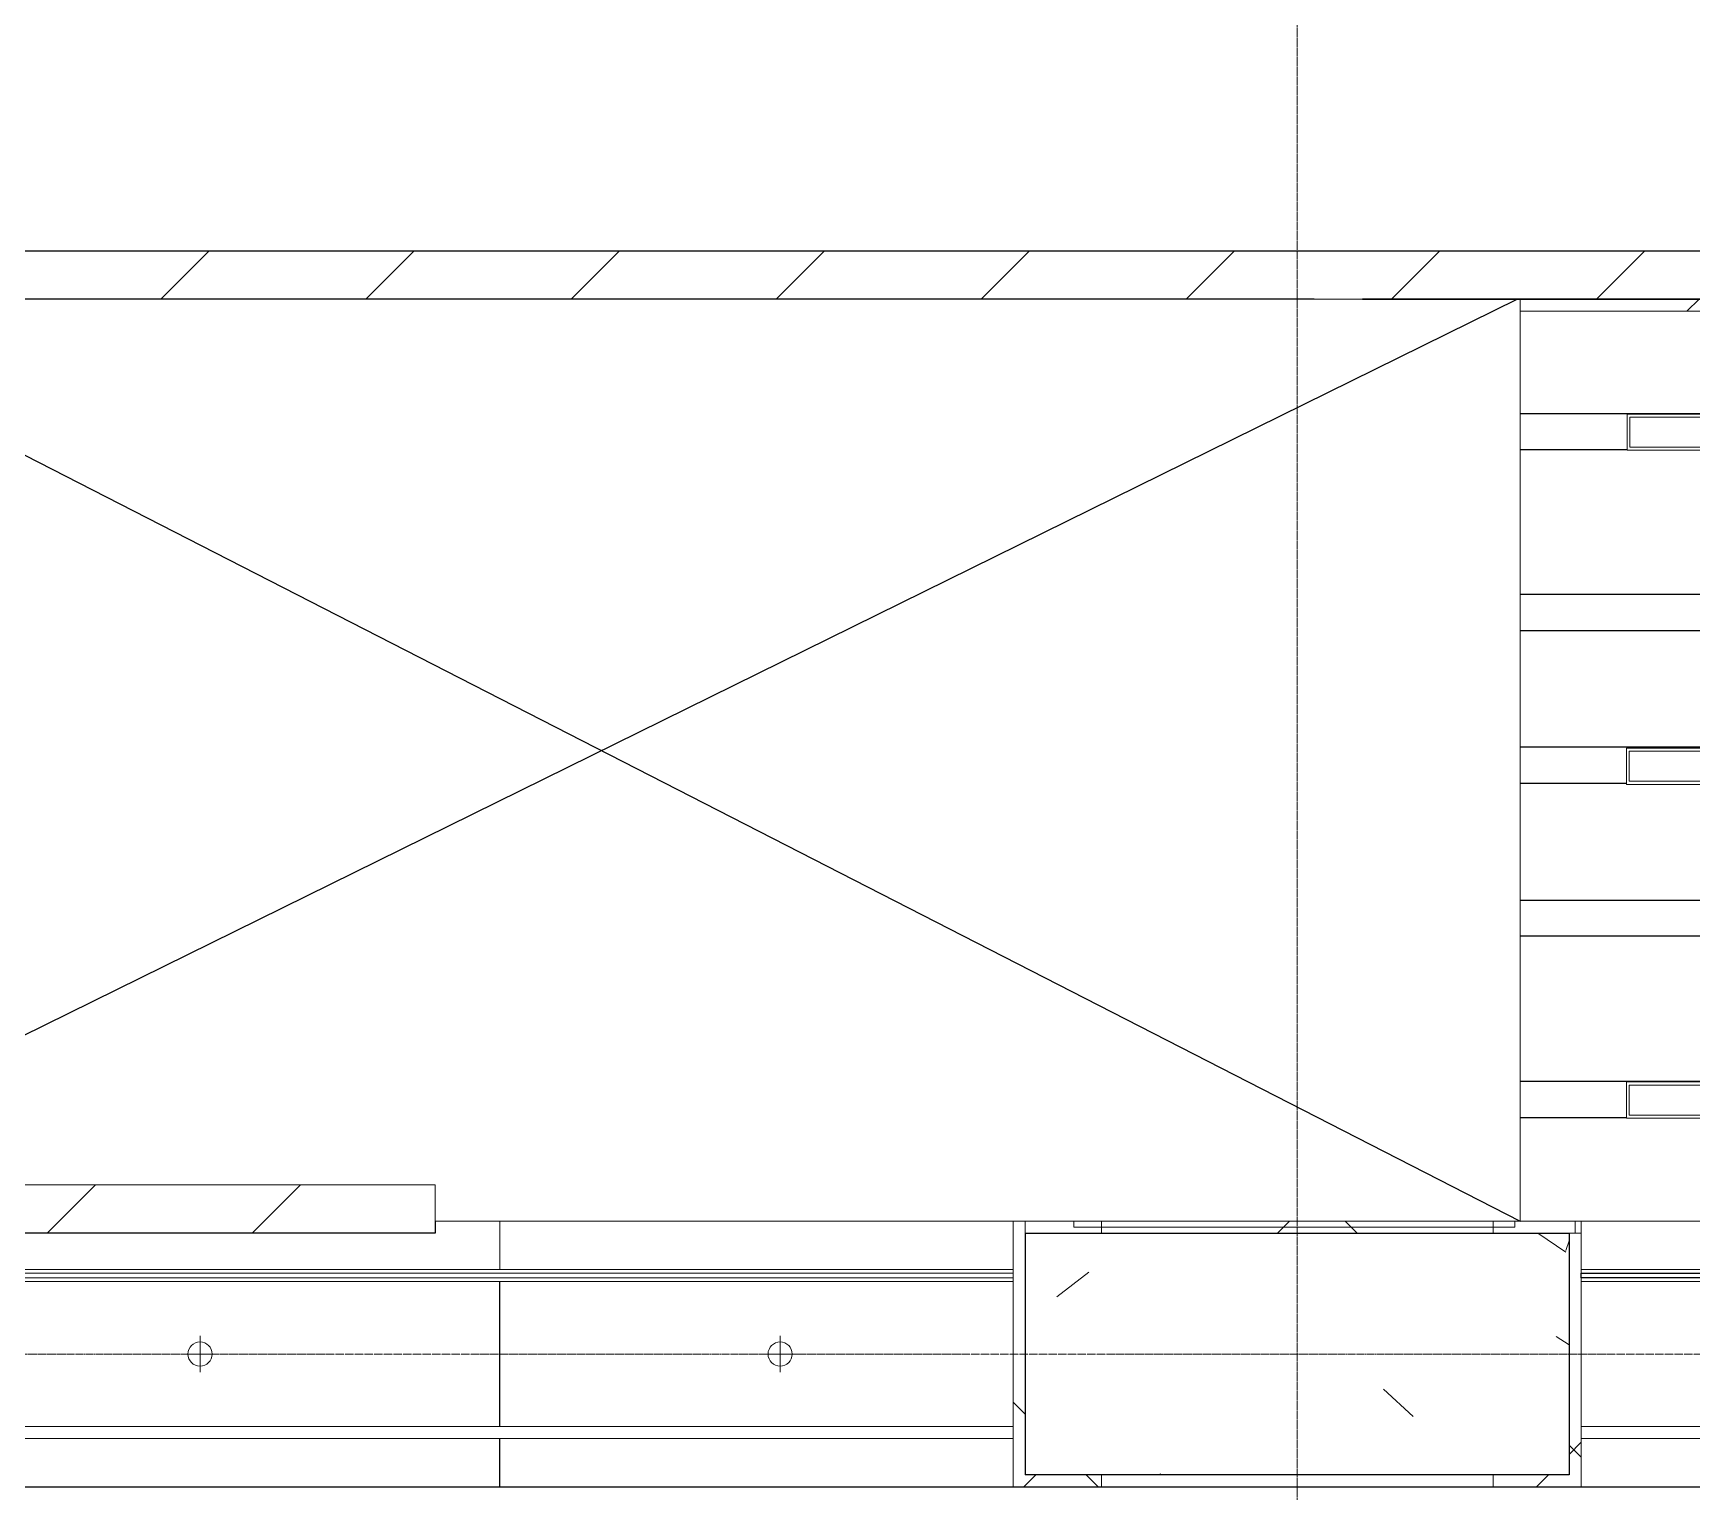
# Model space of a CAD drawing. Header units: millimetres. Extents: x -962357 to -591296, y -195428 to 59420.
# Drawn here: x -841110 to -834248, y 3010 to 9046 of the extents above; entities that cross this region are included whole.
import ezdxf

# ---------------------------------------------------------------- set-up
doc = ezdxf.new("R2010")
doc.units = ezdxf.units.MM
doc.linetypes.add('DPA_Grid _ Level 100', pattern=[10, 5.5, -1.6, 1.3, -1.6])
doc.layers.add('001 - ASCESSORIES', color=251, linetype='Continuous')
for name, color, linetype, lineweight in [('_ _ A-DETL-OPENING', 1, 'Continuous', 25), ('A-CLNG', 2, 'Continuous', 9), ('A-CLNG-PATT', 2, 'Continuous', 9), ('A-COLS', 5, 'Continuous', 25), ('A-COLS-E', 1, 'Continuous', 9), ('A-DETL', 1, 'Continuous', 25), ('A-DETL-GENF', 2, 'Continuous', 9), ('A-FLOR-E', 2, 'Continuous', 9), ('A-GLAZ-CURT', 2, 'Continuous', 9), ('A-WALL', 5, 'Continuous', 9), ('A-WALL-FNSH', 2, 'Continuous', 9), ('A-WALL-PATT', 1, 'Continuous', 9), ('E-LITE-EQPM', 2, 'Continuous', 9), ('I-WALL-E', 2, 'Continuous', 9), ('S-GRID', 251, 'Continuous', 9), ('WALL-E', 2, 'Continuous', 9)]:
    doc.layers.add(name, color=color, linetype=linetype, lineweight=lineweight)
pattern_1 = [(45, (2.4, 1), (-424.26407, 424.26407), [])]
pattern_2 = [(45, (2.4, 1), (-1060.6602, 1060.6602), []), (135, (2.4, 1), (-1060.6602, -1060.6602), [])]

# ---------------------------------------------------------------- blocks, each defined once
blk = doc.blocks.new('Ceilings 41 - Ceilings 41-4377374-4180-01 LOWER PLATFORM LEVEL - REFLECTED CEILING PLAN')
at = {"layer": 'A-CLNG'}
for p, q in [((-834957.9, 4079), (-837007.4, 4079)), ((-837007.4, 4079), (-834707.3, 4079)), ((-834707.3, 4079), (-834957.9, 4079))]:
    blk.add_line(p, q, dxfattribs=at)
blk = doc.blocks.new('System Panel - DPA-AR_Metal Ceiling Rectangular Panel-V23-4180-01 LOWER PLATFORM LEVEL - REFLECTED CEILING PLAN')
at = {"layer": 'A-GLAZ-CURT'}
for p, q in [((-814257.4, 4129), (-816382.4, 4129)), ((-816382.4, 4129), (-816382.4, 3929)), ((-816382.4, 3929), (-816382.4, 4129)), ((-816382.4, 4129), (-814257.4, 4129)), ((-814257.4, 3929), (-814257.4, 4129)), ((-814257.4, 4129), (-814257.4, 3929)), ((-816382.4, 3929), (-814257.4, 3929)), ((-814257.4, 3929), (-816382.4, 3929))]:
    blk.add_line(p, q, dxfattribs=at)
blk = doc.blocks.new('System Panel - DPA-AR_Metal Ceiling Rectangular Panel-V25-4180-01 LOWER PLATFORM LEVEL - REFLECTED CEILING PLAN')
at = {"layer": 'A-GLAZ-CURT'}
for p, q in [((-814257.4, 3879), (-816382.4, 3879)), ((-816382.4, 3879), (-816382.4, 3279)), ((-816382.4, 3279), (-816382.4, 3879)), ((-816382.4, 3879), (-814257.4, 3879)), ((-814257.4, 3279), (-814257.4, 3879)), ((-814257.4, 3879), (-814257.4, 3279)), ((-816382.4, 3279), (-814257.4, 3279)), ((-814257.4, 3279), (-816382.4, 3279))]:
    blk.add_line(p, q, dxfattribs=at)
blk = doc.blocks.new('System Panel - DPA-AR_Metal Ceiling Rectangular Panel-V32-4180-01 LOWER PLATFORM LEVEL - REFLECTED CEILING PLAN')
at = {"layer": 'A-GLAZ-CURT'}
for p, q in [((-839182.3, 4129), (-839448.9, 4129)), ((-839448.9, 4129), (-839182.3, 4129)), ((-839182.3, 3929), (-839182.3, 4129)), ((-839182.3, 4129), (-839182.3, 3929)), ((-841582.3, 4079), (-841582.3, 3929)), ((-841582.3, 3929), (-841582.3, 4079)), ((-841582.3, 3929), (-839182.3, 3929)), ((-839182.3, 3929), (-841582.3, 3929))]:
    blk.add_line(p, q, dxfattribs=at)
blk = doc.blocks.new('System Panel - DPA-AR_Metal Ceiling Rectangular Panel-V33-4180-01 LOWER PLATFORM LEVEL - REFLECTED CEILING PLAN')
at = {"layer": 'A-GLAZ-CURT'}
for p, q in [((-837057.3, 4129), (-839182.3, 4129)), ((-839182.3, 4129), (-839182.3, 3929)), ((-839182.3, 3929), (-839182.3, 4129)), ((-839182.3, 4129), (-837057.3, 4129)), ((-839182.3, 3929), (-837057.4, 3929)), ((-837057.4, 3929), (-839182.3, 3929))]:
    blk.add_line(p, q, dxfattribs=at)
blk = doc.blocks.new('System Panel - DPA-AR_Metal Ceiling Rectangular Panel-13139259-4180-01 LOWER PLATFORM LEVEL - REFLECTED CEILING PLAN')
at = {"layer": 'A-GLAZ-CURT'}
for p, q in [((-741107.4, 4129), (-743507.4, 4129)), ((-743507.4, 4129), (-743507.4, 3929)), ((-743507.4, 3929), (-743507.4, 4129)), ((-743507.4, 4129), (-741107.4, 4129)), ((-741107.4, 3929), (-741107.4, 4129)), ((-741107.4, 4129), (-741107.4, 3929)), ((-743507.4, 3929), (-741107.4, 3929)), ((-741107.4, 3929), (-743507.4, 3929))]:
    blk.add_line(p, q, dxfattribs=at)
blk = doc.blocks.new('System Panel - DPA-AR_Metal Ceiling Rectangular Panel-V34-4180-01 LOWER PLATFORM LEVEL - REFLECTED CEILING PLAN')
at = {"layer": 'A-GLAZ-CURT'}
for p, q in [((-837057.4, 3229), (-839182.3, 3229)), ((-839182.3, 3229), (-839182.3, 3029)), ((-839182.3, 3029), (-839182.3, 3229)), ((-839182.3, 3229), (-837057.4, 3229)), ((-839182.3, 3029), (-837057.3, 3029)), ((-837057.3, 3029), (-839182.3, 3029))]:
    blk.add_line(p, q, dxfattribs=at)
blk = doc.blocks.new('System Panel - DPA-AR_Metal Ceiling Rectangular Panel-13139299-4180-01 LOWER PLATFORM LEVEL - REFLECTED CEILING PLAN')
at = {"layer": 'A-GLAZ-CURT'}
for p, q in [((-818782.4, 3879), (-821182.4, 3879)), ((-821182.4, 3879), (-821182.4, 3279)), ((-821182.4, 3279), (-821182.4, 3879)), ((-821182.4, 3879), (-818782.4, 3879)), ((-818782.4, 3279), (-818782.4, 3879)), ((-818782.4, 3879), (-818782.4, 3279)), ((-821182.4, 3279), (-818782.4, 3279)), ((-818782.4, 3279), (-821182.4, 3279))]:
    blk.add_line(p, q, dxfattribs=at)
blk = doc.blocks.new('System Panel - DPA-AR_Metal Ceiling Rectangular Panel-V36-4180-01 LOWER PLATFORM LEVEL - REFLECTED CEILING PLAN')
at = {"layer": 'A-GLAZ-CURT'}
for p, q in [((-837057.4, 3879), (-839182.3, 3879)), ((-839182.3, 3879), (-839182.3, 3279)), ((-839182.3, 3279), (-839182.3, 3879)), ((-839182.3, 3879), (-837057.4, 3879)), ((-839182.3, 3279), (-837057.4, 3279)), ((-837057.4, 3279), (-839182.3, 3279))]:
    blk.add_line(p, q, dxfattribs=at)
blk = doc.blocks.new('*U403')
at = {"layer": 'A-CLNG'}
for p, q in [((-88280.3, 4365), (-90278.3, 4365)), ((-90278.3, 4365), (-88280.3, 4365)), ((-90278.3, 550), (-90278.3, 4315)), ((-90278.3, 4315), (-90278.3, 550)), ((-90278.3, 4315), (-90278.3, 550)), ((-90278.3, 550), (-90278.3, 4315)), ((-92692.3, 550), (-92125, 550)), ((-92125, 550), (-92692.3, 550)), ((-90300, 550), (-90278.3, 550)), ((-90278.3, 550), (-90300, 550))]:
    blk.add_line(p, q, dxfattribs=at)
blk.add_blockref('Ceilings 41 - Ceilings 41-4377374-4180-01 LOWER PLATFORM LEVEL - REFLECTED CEILING PLAN', (744682.4, -3579), dxfattribs=at)
at = {"layer": 'A-GLAZ-CURT'}
for name, p in [('System Panel - DPA-AR_Metal Ceiling Rectangular Panel-V32-4180-01 LOWER PLATFORM LEVEL - REFLECTED CEILING PLAN', (744682.4, -3579)), ('System Panel - DPA-AR_Metal Ceiling Rectangular Panel-V33-4180-01 LOWER PLATFORM LEVEL - REFLECTED CEILING PLAN', (744682.4, -3579)), ('System Panel - DPA-AR_Metal Ceiling Rectangular Panel-V23-4180-01 LOWER PLATFORM LEVEL - REFLECTED CEILING PLAN', (726357.4, -3579)), ('System Panel - DPA-AR_Metal Ceiling Rectangular Panel-13139299-4180-01 LOWER PLATFORM LEVEL - REFLECTED CEILING PLAN', (724282.4, -3579)), ('System Panel - DPA-AR_Metal Ceiling Rectangular Panel-V36-4180-01 LOWER PLATFORM LEVEL - REFLECTED CEILING PLAN', (744682.4, -3579)), ('System Panel - DPA-AR_Metal Ceiling Rectangular Panel-V25-4180-01 LOWER PLATFORM LEVEL - REFLECTED CEILING PLAN', (726357.4, -3579)), ('System Panel - DPA-AR_Metal Ceiling Rectangular Panel-13139259-4180-01 LOWER PLATFORM LEVEL - REFLECTED CEILING PLAN', (646607.4, -4479)), ('System Panel - DPA-AR_Metal Ceiling Rectangular Panel-V34-4180-01 LOWER PLATFORM LEVEL - REFLECTED CEILING PLAN', (744682.4, -3579)), ('System Panel - DPA-AR_Metal Ceiling Rectangular Panel-V23-4180-01 LOWER PLATFORM LEVEL - REFLECTED CEILING PLAN', (726357.4, -4479))]:
    blk.add_blockref(name, p, dxfattribs=at)
blk = doc.blocks.new('*U5836')
blk.add_lwpolyline([(-107450, -550), (27650, -550), (27650, -3480), (-107450, -3480)], close=True)
at = {"layer": '001 - ASCESSORIES'}
blk.add_lwpolyline([(-90025, 335), (-87645, 335), (-87645, 4315), (-87625, 4315), (-87625, 315), (-90025, 315)], close=True, dxfattribs=at)
blk = doc.blocks.new('LGF_DL_SAA_LowPower_DL1a - LGF_DL_SAA_LowPower_DL1a-8832329-4180-01 LOWER PLATFORM LEVEL - REFLECTED CEILING PLAN')
at = {"layer": 'A-DETL-GENF'}
for p, q in [((0, 75), (0, -75)), ((72.5, 0), (-72.5, 0))]:
    blk.add_line(p, q, dxfattribs=at)
blk.add_circle((0, 0), 50, dxfattribs=at)
blk = doc.blocks.new('L1_1_FLUORESCENT W DISFUSSER - 1195L x 595W x 85H - 36W-17030651-4180-01 LOWER PLATFORM LEVEL - REFLECTED CEILING PLAN')
at = {"layer": 'E-LITE-EQPM'}
for p, q in [((-834520.2, 5936.4), (-834520.2, 6086.4)), ((-834520.2, 6086.4), (-833431.6, 6086.4)), ((-834520.2, 6086.4), (-834514.3, 6086.4)), ((-834520.2, 6086.4), (-834520.2, 5936.4)), ((-833431.6, 6086.4), (-834520.2, 6086.4)), ((-834509.2, 5949.1), (-834509.2, 6073.7)), ((-834509.2, 6073.7), (-833442.6, 6073.7)), ((-833442.6, 6073.7), (-834509.2, 6073.7)), ((-834509.2, 6073.7), (-834509.2, 5949.1)), ((-834509.2, 6073.7), (-834503.3, 6073.7)), ((-834509.2, 6073.7), (-834509.2, 5949.1)), ((-833442.6, 6073.7), (-834509.2, 6073.7)), ((-833442.6, 6073.7), (-834506, 6073.7)), ((-833442.6, 6073.7), (-833442.6, 5949.1)), ((-833442.6, 5949.1), (-833442.6, 6073.7)), ((-833442.6, 5949.1), (-833442.6, 6073.7)), ((-833431.6, 6086.4), (-833431.6, 5936.4)), ((-833425.7, 6086.4), (-833431.6, 6086.4)), ((-833431.6, 5936.4), (-833431.6, 6086.4)), ((-833431.6, 5936.4), (-834520.2, 5936.4)), ((-834520.2, 5936.4), (-834514.3, 5936.4)), ((-834520.2, 5936.4), (-833431.6, 5936.4)), ((-833442.6, 5949.1), (-834509.2, 5949.1)), ((-834509.2, 5949.1), (-833442.6, 5949.1)), ((-834509.2, 5949.1), (-834503.3, 5949.1)), ((-834509.2, 5949.1), (-833442.6, 5949.1)), ((-834506, 5949.1), (-833442.6, 5949.1)), ((-833431.6, 5936.4), (-833425.7, 5936.4))]:
    blk.add_line(p, q, dxfattribs=at)
blk = doc.blocks.new('L1_1_FLUORESCENT W DISFUSSER - 1195L x 595W x 85H - 36W-V107-4180-01 LOWER PLATFORM LEVEL - REFLECTED CEILING PLAN')
at = {"layer": 'E-LITE-EQPM'}
for p, q in [((-834517, 7319), (-834517, 7469)), ((-834517, 7469), (-833428.4, 7469)), ((-834517, 7469), (-834517, 7319)), ((-833428.4, 7469), (-834517, 7469)), ((-834506, 7331.7), (-834506, 7456.3)), ((-834506, 7456.3), (-833439.4, 7456.3)), ((-833439.4, 7456.3), (-834506, 7456.3)), ((-834506, 7456.3), (-834506, 7331.7)), ((-834506, 7456.3), (-834506, 7331.7)), ((-833439.4, 7456.3), (-834506, 7456.3)), ((-833439.4, 7456.3), (-834502.8, 7456.3)), ((-833439.4, 7456.3), (-833439.4, 7331.7)), ((-833439.4, 7331.7), (-833439.4, 7456.3)), ((-833439.4, 7331.7), (-833439.4, 7456.3)), ((-833428.4, 7469), (-833428.4, 7319)), ((-833428.4, 7319), (-833428.4, 7469)), ((-833428.4, 7319), (-834517, 7319)), ((-834517, 7319), (-833428.4, 7319)), ((-833439.4, 7331.7), (-834506, 7331.7)), ((-834506, 7331.7), (-833439.4, 7331.7)), ((-834506, 7331.7), (-833439.4, 7331.7)), ((-834502.8, 7331.7), (-833439.4, 7331.7))]:
    blk.add_line(p, q, dxfattribs=at)
blk = doc.blocks.new('C-1-PP19-AR-4180-01-B_20250908-040939_EXDOWNLIGHT')
at = {"layer": 'E-LITE-EQPM'}
for name, p in [('L1_1_FLUORESCENT W DISFUSSER - 1195L x 595W x 85H - 36W-V107-4180-01 LOWER PLATFORM LEVEL - REFLECTED CEILING PLAN', (744682.4, -3579)), ('L1_1_FLUORESCENT W DISFUSSER - 1195L x 595W x 85H - 36W-17030651-4180-01 LOWER PLATFORM LEVEL - REFLECTED CEILING PLAN', (744682.4, -3579)), ('L1_1_FLUORESCENT W DISFUSSER - 1195L x 595W x 85H - 36W-17030651-4180-01 LOWER PLATFORM LEVEL - REFLECTED CEILING PLAN', (744682.4, -4960.4))]:
    blk.add_blockref(name, p, dxfattribs=at)
at = {"layer": 'E-LITE-EQPM', "extrusion": (0, 0, -1), "rotation": 180}
for p in [(95739.5, 0), (93339.5, 0)]:
    blk.add_blockref('LGF_DL_SAA_LowPower_DL1a - LGF_DL_SAA_LowPower_DL1a-8832329-4180-01 LOWER PLATFORM LEVEL - REFLECTED CEILING PLAN', p, dxfattribs=at)

msp = doc.modelspace()

# ---------------------------------------------------------------- hatches: boundary and pattern name
at = {"layer": 'A-CLNG-PATT', "lineweight": 25}
h = msp.add_hatch(dxfattribs=at)
h.set_pattern_fill('FP_12', color=256, style=0, pattern_type=2)
h.set_pattern_definition([(180, (-614719, 5306), (-5e-13, -4414), [3117.69, 0]), (0, (-617836.7, 4706), (0, -4414), [3117.69, 0]), (90, (-614719, 3806), (3117.69, -2e-13), [4414, 0]), (90, (-617836.7, 3806), (3117.69, -2e-13), [4414, 0]), (180, (-614719, 5938), (-5e-13, -4414), [3117.69, 0]), (0, (-617836.7, 5456), (0, -4414), [3117.69, 0]), (180, (-614719, 6088), (-5e-13, -4414), [3117.69, 0]), (0, (-617836.7, 3956), (0, -4414), [3117.69, 0]), (0, (-617836.7, 4556), (0, -4414), [3117.69, 0]), (180, (-614719, 6570), (-5e-13, -4414), [3117.69, 0]), (180, (-614719, 6720), (-5e-13, -4414), [3117.69, 0]), (180, (-614719, 8070), (-5e-13, -4414), [3117.69, 0]), (0, (-617836.7, 7470), (0, -4414), [3117.69, 0]), (0, (-617836.7, 7320), (0, -4414), [3117.69, 0])])
h.paths.add_polyline_path([(-834705, 4129.8), (-832960.3, 4130), (-832960.3, 7895), (-834958.3, 7895), (-834958.3, 4130), (-834705, 4130)])
h.paths.add_polyline_path([(-833423.3, 4556), (-834517.8, 4556), (-834517.8, 4706), (-833423.3, 4706), (-833423.3, 4568.7)])
h.paths.add_polyline_path([(-834517.8, 5937.3), (-834517.8, 6087.3), (-833423.3, 6087.3), (-833423.3, 5937.3), (-834506.8, 5937.3)])
h.paths.add_polyline_path([(-833438, 7320), (-834514.6, 7320), (-834514.6, 7470), (-833420.9, 7470), (-833426, 7320), (-833437, 7320)])
at = {"layer": 'A-COLS-E'}
h = msp.add_hatch(dxfattribs=at)
h.set_pattern_fill('FP_1', color=256, style=0, pattern_type=2)
h.set_pattern_definition([(50, (2.4, 1), (3643.682, -318.781), [381, -4191]), (355, (2.4, 1), (-704.856, 3821.136), [304.8, -3352.8]), (100.451, (306, -25.6), (2938.852, 3502.332), [323.8, -3561.801]), (46.184, (2.4, 1017), (5421.581, -840.856), [571.5, -6286.5]), (96.636, (454, 947), (4748.05, 4948.55), [485.7, -5342.702]), (351.184, (2.4, 1017), (4748.1, 4948.506), [457.2, -5029.2]), (21, (510.4, 763), (3032.288, -2045.304), [381, -4191]), (326, (510.4, 763), (1236.042, 3683.762), [304.8, -3352.8]), (71.451, (763, 592.5), (4268.343, 1638.425), [323.8, -3561.801]), (37.5, (2.4, 1), (61.772, 1691.1008), [167.64, -3144.52, 167.64, -3235.96, -3365.5]), (37.5, (2.4, 1), (61.772, 1691.1008), [-6715.76, 167.64, -3197.86]), (7.5, (2.4, 1), (1336.3933, 2003.6115), [167.64, -1772.92, 167.64, -3068.32, -1282.7]), (7.5, (2.4, 1), (1336.3933, 2003.6115), [-5176.52, 167.64, -1115.06]), (327.5, (-1130.5, 1), (2711.8178, -114.5786), [167.64, -1102.36, 167.64, -3794.76, -5257.8]), (327.5, (-1130.5, 1), (2711.8178, -114.5786), [-5232.4, 167.64, -5090.16]), (317.5, (-1638.5, 1), (2962.5856, 508.5334), [167.64, -1483.36, 167.64, -2463.8, -3733.8]), (317.5, (-1638.5, 1), (2962.5856, 508.5334), [-4282.44, 167.64, -3566.16])])
h.paths.add_polyline_path([(-834755, 3080), (-834755, 4080), (-837005, 4080), (-837005, 3080), (-836083.2, 3080)])
at = {"layer": 'A-WALL-PATT'}
h = msp.add_hatch(dxfattribs=at)
h.set_pattern_fill('FP_2', color=256, style=0, pattern_type=2)
h.set_pattern_definition(pattern_1)
h.paths.add_polyline_path([(-814005, 7945), (-814005, 8145), (-842655, 8145), (-842655, 7945), (-814105, 7945)])
h = msp.add_hatch(dxfattribs=at)
h.set_pattern_fill('FP_3', color=256, style=0, pattern_type=2)
h.set_pattern_definition(pattern_2)
h.paths.add_polyline_path([(-818650, 7895), (-817971, 7895), (-817971, 7945), (-826525.6, 7945), (-826482.6, 7930.8), (-826472.9, 7932.1), (-826468, 7919.3), (-826413.7, 7895), (-821555.5, 7895)])
h.paths.add_polyline_path([(-826580, 7895), (-826528.7, 7897.1), (-826555, 7908.9), (-826538.9, 7945), (-834958.3, 7945), (-834958.3, 7895), (-827366.6, 7895)])
h = msp.add_hatch(dxfattribs=at)
h.set_pattern_fill('FP_2', color=256, style=0, pattern_type=2)
h.set_pattern_definition(pattern_1)
h.paths.add_polyline_path([(-839446.6, 4080), (-839446.6, 4080), (-839446.6, 4279.8), (-842455, 4280), (-842455, 4080), (-841894.2, 4080)])
h = msp.add_hatch(dxfattribs=at)
h.set_pattern_fill('FP_3', color=256, style=0, pattern_type=2)
h.set_pattern_definition(pattern_2)
h.paths.add_polyline_path([(-837055.1, 3030), (-837005.1, 3030), (-837005.1, 4130), (-837055.1, 4130), (-837055.1, 4067.1)])
h = msp.add_hatch(dxfattribs=at)
h.set_pattern_fill('FP_3', color=256, style=0, pattern_type=2)
h.set_pattern_definition(pattern_2)
h.paths.add_polyline_path([(-834755, 4080), (-834705, 4080), (-834705, 4130), (-837005.1, 4130), (-837005.1, 4080), (-836083.2, 4080)])
h = msp.add_hatch(dxfattribs=at)
h.set_pattern_fill('FP_3', color=256, style=0, pattern_type=2)
h.set_pattern_definition(pattern_2)
h.paths.add_polyline_path([(-834705, 3080), (-834705, 4080), (-834755, 4080), (-834755, 3080)])
h = msp.add_hatch(dxfattribs=at)
h.set_pattern_fill('FP_3', color=256, style=0, pattern_type=2)
h.set_pattern_definition(pattern_2)
h.paths.add_polyline_path([(-834705, 3030), (-834705, 3080), (-835070, 3080), (-835070, 3030)])
h.paths.add_polyline_path([(-837005.1, 3030), (-836690, 3030), (-836690, 3080), (-837005.1, 3080)])

# ---------------------------------------------------------------- linework, layer by layer
at = {"layer": '_ _ A-DETL-OPENING'}
for p, q in [((-842405, 7945), (-834958.3, 4130)), ((-834968.9, 7945), (-842405, 4279.8))]:
    msp.add_line(p, q, dxfattribs=at)
at = {"layer": 'A-COLS'}
for p, q in [((-837005, 3080), (-837005, 4080)), ((-837005, 4080), (-834755, 4080)), ((-834755, 4080), (-834755, 3080)), ((-834755, 3080), (-837005, 3080))]:
    msp.add_line(p, q, dxfattribs=at)
at = {"layer": 'A-DETL', "lineweight": 9}
for p, q in [((-834958.3, 7945), (-842405.1, 7945)), ((-834958.3, 4130), (-834958.3, 7945)), ((-842405.1, 4279.8), (-839446.6, 4279.8)), ((-839446.6, 4279.8), (-839446.6, 4130)), ((-839446.6, 4130), (-834958.3, 4130))]:
    msp.add_line(p, q, dxfattribs=at)
at = {"layer": 'A-FLOR-E'}
for p, q in [((-842454.9, 7945), (-834843.7, 7945)), ((-834843.7, 4080), (-837005.1, 4080))]:
    msp.add_line(p, q, dxfattribs=at)
at = {"layer": 'A-WALL', "color": 7, "lineweight": 25}
for p, q in [((-842655, 8145), (-826880, 8145)), ((-835810.3, 7945), (-842455, 7945)), ((-826580, 7945), (-835610.3, 7945)), ((-835610.3, 7945), (-826580, 7945)), ((-839446.6, 4130), (-839446.6, 4080)), ((-839446.6, 4080), (-842455, 4080))]:
    msp.add_line(p, q, dxfattribs=at)
at = {"layer": 'A-WALL'}
for p, q in [((-837005.1, 4130), (-836690, 4130)), ((-836690, 4130), (-836690, 4080)), ((-836690, 4080), (-836690, 4130)), ((-836690, 4080), (-837005.1, 4080)), ((-836690, 3080), (-836690, 3030)), ((-836690, 3030), (-836690, 3080)), ((-835070, 3030), (-835070, 3080)), ((-835070, 3080), (-835070, 3030))]:
    msp.add_line(p, q, dxfattribs=at)
at = {"layer": 'A-WALL-FNSH', "color": 250}
for p, q in [((-826580, 7895), (-834958.3, 7895)), ((-837055.1, 3030), (-837055.1, 4130)), ((-837055.1, 4130), (-837005.1, 4130)), ((-836805, 4105), (-836805, 4130)), ((-836690, 4130), (-834705, 4130)), ((-836690, 4130), (-835070, 4130)), ((-835070, 4130), (-834729.9, 4130)), ((-835070, 4080), (-835070, 4130)), ((-835070, 4130), (-835070, 4080)), ((-834980, 4130.7), (-834980, 4105)), ((-834729.9, 4130), (-834729.9, 4080)), ((-834705, 4130), (-834705, 4080)), ((-837005.1, 4080), (-837005.1, 3080)), ((-834980, 4105), (-836805, 4105)), ((-834755, 4080), (-836690, 4080)), ((-835070, 4080), (-836690, 4080)), ((-834729.9, 4080), (-835070, 4080)), ((-834755, 3080), (-834755, 4080)), ((-834705, 4080), (-834705, 3080)), ((-837005.1, 3030), (-837055.1, 3030)), ((-837005.1, 3080), (-836690, 3080)), ((-836690, 3030), (-837005.1, 3030)), ((-836690, 3080), (-835070, 3080)), ((-835070, 3030), (-836690, 3030)), ((-835070, 3080), (-834755, 3080)), ((-834705, 3030), (-835070, 3030)), ((-834705, 3080), (-834705, 3030))]:
    msp.add_line(p, q, dxfattribs=at)
at = {"layer": 'I-WALL-E'}
for p, q in [((-840039.6, 7945), (-842424.9, 7945)), ((-842424.9, 7945), (-840231.3, 7945)), ((-842405, 7945), (-840251.9, 7945)), ((-839946.4, 7945), (-842405, 7945)), ((-840251.9, 7945), (-837226.9, 7945)), ((-840231.3, 7945), (-837231.3, 7945)), ((-837044, 7945), (-840039.6, 7945)), ((-836946.4, 7945), (-839946.4, 7945)), ((-837231.3, 7945), (-836490.3, 7945)), ((-837226.9, 7945), (-836490.3, 7945)), ((-836490.3, 7945), (-837044, 7945)), ((-836490.3, 7945), (-836946.4, 7945)), ((-836490.3, 7945), (-834843.7, 7945)), ((-834843.7, 7945), (-836490.3, 7945)), ((-836490.3, 7945), (-835610.3, 7945)), ((-835610.3, 7945), (-836490.3, 7945)), ((-835610.3, 7945), (-835560.3, 7945)), ((-835560.3, 7945), (-835610.3, 7945)), ((-837055.1, 3915), (-845356.3, 3915)), ((-837055.1, 3915), (-837055.1, 3895)), ((-832325, 3915), (-834705, 3915)), ((-834705, 3895), (-834705, 3915)), ((-845311.5, 3895), (-837055.1, 3895)), ((-834705, 3895), (-832305, 3895))]:
    msp.add_line(p, q, dxfattribs=at)
at = {"layer": 'S-GRID', "linetype": 'DPA_Grid _ Level 100'}
for p, q in [((-835880, -30741.3), (-835880, 54920.2)), ((-602984.2, 3580), (-957857, 3580))]:
    msp.add_line(p, q, dxfattribs=at)
at = {"layer": 'WALL-E'}
for p, q in [((-840251.9, 7945), (-842455, 7945)), ((-842454.9, 7945), (-834843.7, 7945)), ((-835585.3, 7945), (-842454.9, 7945)), ((-842454.9, 7945), (-834843.7, 7945)), ((-840231.3, 7945), (-842454.9, 7945)), ((-837226.9, 7945), (-840251.9, 7945)), ((-837231.3, 7945), (-840231.3, 7945)), ((-834843.7, 7945), (-837231.3, 7945)), ((-835610.3, 7945), (-837226.9, 7945)), ((-835610.3, 7945), (-835560.3, 7945)), ((-835560.3, 7945), (-835610.3, 7945)), ((-834843.7, 7945), (-835585.3, 7945)), ((-835560.3, 7945), (-835360.3, 7945)), ((-835360.3, 7945), (-835560.3, 7945)), ((-837005.1, 4080), (-837005.1, 4130)), ((-837005.1, 4130), (-836690, 4130)), ((-836690, 4080), (-837005.1, 4080)), ((-834704.9, 4080), (-837005.1, 4080)), ((-837005.1, 4080), (-834704.9, 4080)), ((-836690, 4080), (-835070, 4080)), ((-842535.3, 3880), (-837055.1, 3880)), ((-834705, 3880), (-832940, 3880)), ((-835070, 3080), (-836690, 3080)), ((-836690, 3030), (-835070, 3030))]:
    msp.add_line(p, q, dxfattribs=at)

# ---------------------------------------------------------------- block references
msp.add_blockref('*U403', (-744680, 3580))

# ---------------------------------------------------------------- next in the draw order: block references
msp.add_blockref('*U5836', (-744680, 3580))

# ---------------------------------------------------------------- next in the draw order: block references
msp.add_blockref('C-1-PP19-AR-4180-01-B_20250908-040939_EXDOWNLIGHT', (-744680, 3580))

doc.saveas('drawing.dxf')
